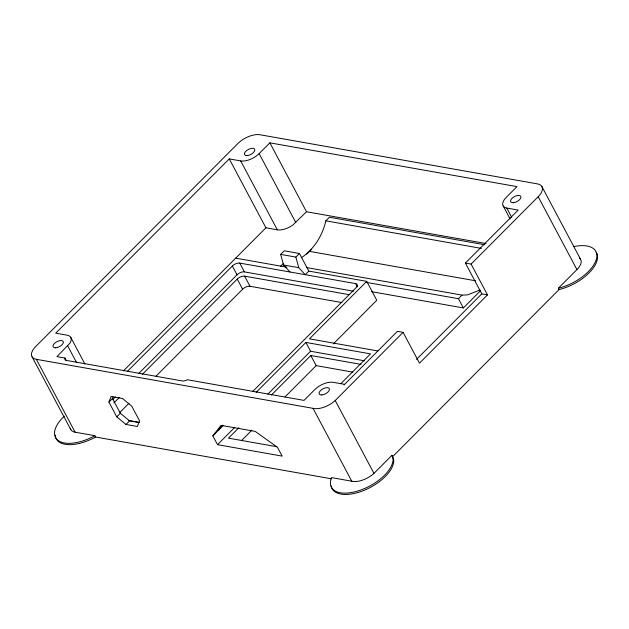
<?xml version="1.0" encoding="UTF-8"?>
<svg xmlns="http://www.w3.org/2000/svg" width="629" height="629" viewBox="0 0 629 629"><rect width="100%" height="100%" fill="white"/><g stroke="black" fill="none" stroke-linecap="round" stroke-linejoin="round"><path stroke-width="0.94" d="M484.904 244.783L329.415 217.241L325.838 220.834C322.528 235.6 313.902 249.485 301.149 257.866M108.911 402.073L111.105 396.482L122.506 398.503L131.72 406.114L139.575 420.887L137.381 426.478L125.981 424.457L116.766 416.846L108.911 402.073L112.489 398.479L113.118 396.883M212.838 435.858L221.023 425.353L255.24 431.408L277.46 447.305L282.146 456.111L217.516 444.664L212.838 435.858L223.043 425.621M218.208 430.472L222.296 425.212M344.621 384.343L333.213 382.322A14.302 7.021 -28 0 0 314.767 389.618L304.027 400.398L187.45 379.751A5.724 2.807 -28 0 1 182.371 380.962L66.43 360.425A5.724 2.807 -28 0 1 64.929 358.043L56.94 356.627L69.67 343.465A14.302 7.021 -28 0 0 67.122 335.186L55.714 333.166L229.278 158.901L240.687 160.922A14.302 7.021 -28 0 0 259.132 153.618L269.872 142.838L516.959 186.609L506.219 197.388A14.302 7.021 -28 0 0 506.777 208.057L511.817 217.532M123.473 370.827L265.918 227.8L277.318 229.821A14.302 7.021 -28 0 0 293.13 224.789L306.504 211.745L486.028 243.549M127.325 371.448L232.345 266.004A5.724 2.807 -28 0 1 239.728 263.087L355.668 283.624L357.366 286.824M112.662 399.674L115.422 396.899M138.915 373.319L237.023 274.81A5.724 2.807 -28 0 1 244.406 271.885L353.584 291.227M113.857 402.969L119.4 397.402M142.28 374.436L237.251 279.072A5.724 2.807 -28 0 1 244.626 276.155L349.095 294.663M119.927 412.396L128.937 403.346M155.976 376.205L242.629 289.198A5.724 2.807 -28 0 1 250.012 286.281L341.909 302.557M116.766 416.846L120.343 413.253L112.489 398.479M290.032 271.995L283.561 264.99L280.668 254.391L284.245 250.798L299.451 253.495L308.815 271.099L366.723 281.36L376.779 300.277L333.323 343.914M280.4 266.452L283.38 263.457M125.981 424.457L129.558 420.864L139.056 422.546M280.668 254.391L295.874 257.088L299.451 253.495M306.763 254.147L311.583 249.304M308.815 271.099L305.238 274.692L298.767 267.687L295.874 257.088M252.944 391.254L355.888 287.893A5.724 2.807 -28 0 0 355.668 283.624M256.176 392.347L305.883 342.435L370.505 353.883L340.824 383.69M366.723 281.36L309.46 338.842L377.887 350.966M217.516 444.664L234.751 427.358M267.836 394.147L310.561 351.241L364.576 360.81M238.855 427.736L228.476 438.146L276.799 446.708M271.358 395.091L310.789 355.511L361.038 364.411M241.465 440.63L251.844 430.212M285.047 396.883L316.167 365.63L352.893 372.132M344.008 384.979L397.402 331.341L403.103 332.356L419.488 363.161L487.483 294.891L471.097 264.086L465.397 263.071L518.178 210.078L506.777 208.057M331.216 485.84A34.328 16.849 -28 0 0 364.191 490.305A34.328 16.849 -28 0 0 393.746 460.145L392.661 456.63L559.047 289.568L558.348 288.247L576.942 269.582L538.196 196.712A17.164 8.429 -28 0 0 537.528 183.912L260.029 134.755A17.164 8.429 -28 0 0 237.896 143.514L35.704 346.524A17.164 8.429 -28 0 0 36.372 359.324L313.038 408.339A17.211 8.444 -28 0 0 335.226 400.508L403.103 332.356M471.097 264.086L538.196 196.712M366.723 282.452L458.462 298.704L462.048 295.111L467.512 294.891L478.292 290.692L479.817 289.513M371.629 291.683L463.376 307.935L480.603 290.637M416.532 359.395L481.775 293.885L487.483 294.891M391.961 455.31L393.046 458.824A34.328 16.849 -28 0 1 358.585 490.769A34.328 16.849 -28 0 1 331.247 478.488L331.68 477.639L351.776 481.201A17.211 8.444 -28 0 0 373.964 473.378L391.961 455.31L392.661 456.63M325.838 220.834L481.319 248.376M309.515 251.38L475.626 280.801M306.559 267.569L462.048 295.111M283.561 264.99L298.767 267.687M235.702 258.149L286.855 267.207M128.277 420.4L138.923 422.287M70.291 428.373A17.164 8.429 -28 0 0 75.11 432.194L94.869 435.693L95.569 437.013L331.42 478.795M120.343 413.253L129.558 420.864M541.797 186.373L580.536 259.234M503.224 206.013L510.095 218.931M465.397 263.071L481.775 293.885M458.462 298.704L463.376 307.935M269.872 142.838L306.504 211.745M259.132 153.618L295.772 222.524M240.687 160.922L277.318 229.821M229.278 158.901L265.918 227.8M305.883 342.435L310.561 351.241M335.226 400.508L373.964 473.378M310.789 355.511L316.167 365.63M239.728 263.087L244.406 271.885M244.626 276.155L250.012 286.281M313.038 408.339L351.776 481.201M232.345 266.004L237.023 274.81M237.251 279.072L242.629 289.198M70.676 337.23L84.868 363.932M67.68 345.848L76.376 362.218M64.929 358.043L66.304 360.629M36.372 359.324L75.11 432.194M32.103 356.871L70.849 429.741M579.521 258.118A17.164 8.429 -28 0 1 576.942 269.582M596.237 252.229A34.328 16.849 -28 0 1 559.047 289.568M573.711 246.647A34.328 16.849 -28 0 1 595.907 260.618A34.328 16.849 -28 0 1 558.348 288.247M95.569 437.013A34.328 16.849 -28 0 1 55.242 435.119M94.869 435.693A34.328 16.849 -28 0 1 58.741 440.905A34.328 16.849 -28 0 1 64.323 416.131M247.158 155.583A5.724 2.807 -28 0 0 254.847 149.875A5.724 2.807 -28 0 0 246.882 150.355A5.724 2.807 -28 0 0 247.158 155.583M321.796 394.949A5.724 2.807 -28 0 0 329.486 389.241A5.724 2.807 -28 0 0 321.521 389.721A5.724 2.807 -28 0 0 321.796 394.949M55.706 347.813A5.724 2.807 -28 0 0 63.395 342.105A5.724 2.807 -28 0 0 55.431 342.585A5.724 2.807 -28 0 0 55.706 347.813M513.248 202.719A5.724 2.807 -28 0 0 520.946 197.011A5.724 2.807 -28 0 0 512.981 197.49A5.724 2.807 -28 0 0 513.248 202.719"/></g></svg>
